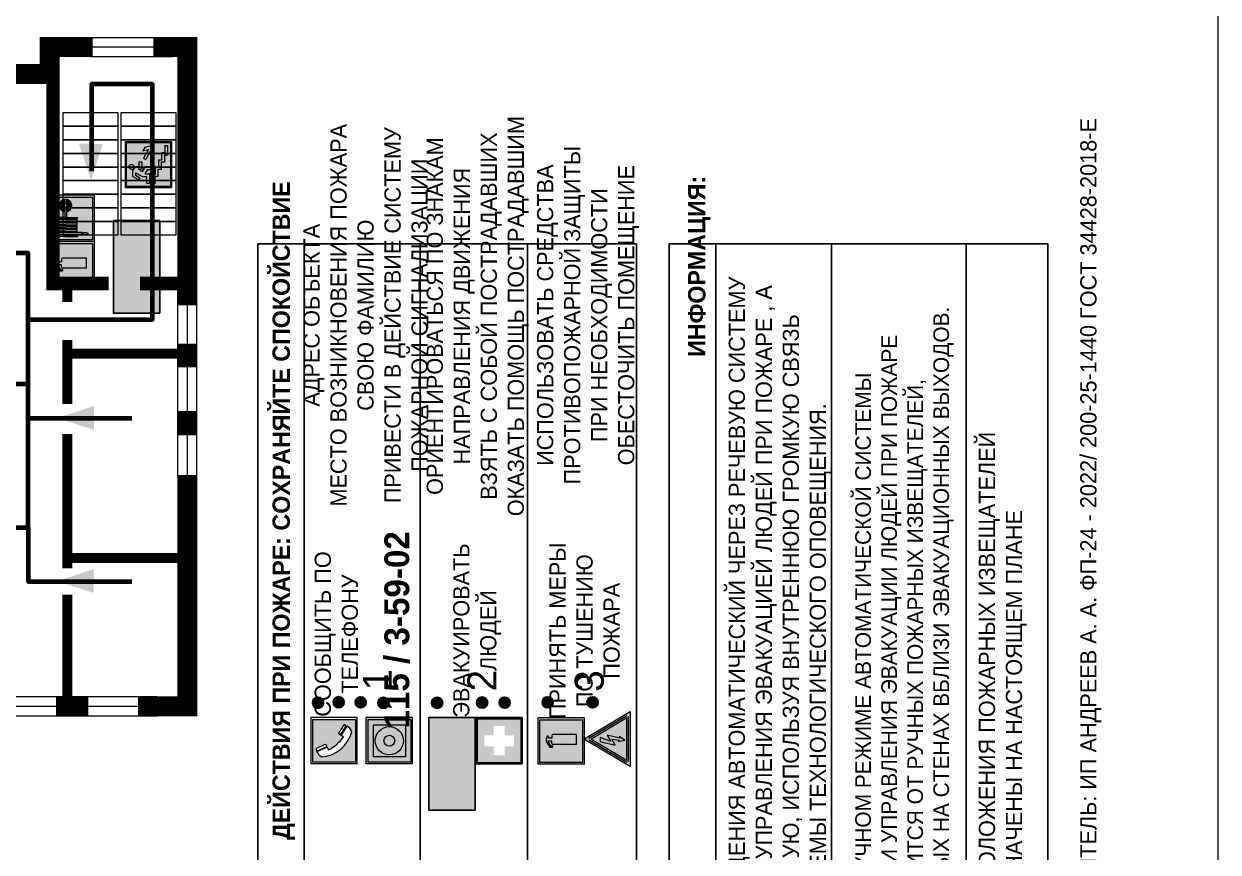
# Model space of a CAD drawing. Header units: millimetres. Extents: x 13114 to 67229, y 22859 to 38520.
# Drawn here: x 22357 to 22563.4, y 34839.4 to 34982.5 of the extents above; entities that cross this region are included whole.
import ezdxf

# ---------------------------------------------------------------- set-up
doc = ezdxf.new("R2010")
doc.units = ezdxf.units.MM
doc.layers.add('План_Штампы', color=7, linetype='Continuous')
doc.styles.add('обычный', font='arial.ttf')

# ---------------------------------------------------------------- blocks, each defined once
blk = doc.blocks.new('A$C3E6D3DDE')
at = {"lineweight": 5}
h = blk.add_hatch(color=40, dxfattribs=at)
h.paths.add_polyline_path([(24.1, 1.45), (16.46, -11.35), (31.74, -11.35)])
h.paths.add_polyline_path([(24.09, -0.46), (30.03, -10.41), (18.14, -10.41)], flags=16)
h.paths.add_polyline_path([(24.54, -3.08), (23.41, -6.02), (25.13, -5.01), (24.33, -8.5), (24.82, -8.27), (23.79, -9.86), (23.4, -8.04), (23.8, -8.43), (24.04, -6.29), (22.39, -7.25), (23.44, -3.08)], flags=0)
h = blk.add_hatch(color=256, dxfattribs=at)
h.paths.add_polyline_path([(24.37, 0.03, 0.567511), (23.82, 0.03), (17.59, -10.4, 0.582454), (17.86, -10.88), (30.32, -10.88, 0.582149), (30.6, -10.4)])
h.paths.add_polyline_path([(24.09, -0.46), (18.14, -10.41), (30.03, -10.41)], flags=16)
h.paths.add_polyline_path([(24.54, -3.08), (23.41, -6.02), (25.13, -5.01), (24.33, -8.5), (24.82, -8.27), (23.79, -9.86), (23.4, -8.04), (23.8, -8.43), (24.04, -6.29), (22.39, -7.25), (23.44, -3.08)], flags=0)
h = blk.add_hatch(color=40, dxfattribs=at)
h.paths.add_polyline_path([(24.09, -0.46), (18.14, -10.41), (30.03, -10.41)])
h.paths.add_polyline_path([(24.82, -8.27), (23.79, -9.86), (23.4, -8.04), (23.8, -8.43), (24.04, -6.29), (22.39, -7.25), (23.44, -3.08), (24.54, -3.08), (23.41, -6.02), (25.13, -5.01), (24.33, -8.5)], flags=16)
at = {"color": 40, "lineweight": 5}
for p, q in [((16.46, -11.35), (24.1, 1.45)), ((24.1, 1.45), (31.74, -11.35))]:
    blk.add_line(p, q, dxfattribs=at)
at = {"lineweight": 5}
for p, q in [((17.59, -10.4), (23.82, 0.03)), ((24.37, 0.03), (30.6, -10.4)), ((18.14, -10.41), (24.09, -0.46)), ((23.44, -3.08), (22.39, -7.25)), ((23.41, -6.02), (24.54, -3.08)), ((24.54, -3.08), (23.44, -3.08)), ((24.09, -0.46), (30.03, -10.41)), ((22.39, -7.25), (24.04, -6.29)), ((25.13, -5.01), (23.41, -6.02)), ((24.04, -6.29), (23.8, -8.43)), ((24.33, -8.5), (25.13, -5.01)), ((23.8, -8.43), (23.4, -8.04)), ((23.4, -8.04), (23.79, -9.86)), ((23.79, -9.86), (24.82, -8.27)), ((24.82, -8.27), (24.33, -8.5)), ((17.86, -10.88), (30.32, -10.88)), ((18.14, -10.41), (30.03, -10.41))]:
    blk.add_line(p, q, dxfattribs=at)
at = {"color": 50, "lineweight": 5}
blk.add_line((31.74, -11.35), (16.46, -11.35), dxfattribs=at)
blk = doc.blocks.new('A$C456E1F9C')
at = {"lineweight": 5}
h = blk.add_hatch(color=242, dxfattribs=at)
h.paths.add_polyline_path([(0.51, -1.47), (0.51, -13.26), (12.29, -13.26), (12.29, -1.47)])
h.paths.add_polyline_path([(5.42, -4.95, -0.254479), (4.78, -5.4), (3.52, -2.53, -0.209735), (4.23, -2.4)], flags=16)
h.paths.add_polyline_path([(8.53, -8.6), (10.87, -10.17), (10.54, -10.76), (8.03, -9.13, -0.192251)], flags=16)
h.paths.add_polyline_path([(4.61, -5.49, 0.005518), (3.87, -5.72, 0.128647), (7.49, -10.01, 0.00809), (7.83, -9.33), (10.47, -10.97, -0.16736), (8.99, -12.25, -0.327862), (1.95, -3.95, -0.166952), (3.36, -2.62)], flags=16)
at = {"color": 242, "lineweight": 5}
for p, q in [((0, -13.77), (0, -0.97)), ((12.8, -0.97), (0, -0.97)), ((4.61, -5.49), (3.36, -2.62)), ((3.52, -2.53), (4.78, -5.4)), ((4.23, -2.4), (5.42, -4.95)), ((12.8, -13.77), (12.8, -0.97)), ((7.83, -9.33), (10.47, -10.97)), ((8.03, -9.13), (10.54, -10.76)), ((10.81, -10.12), (8.53, -8.6)), ((10.54, -10.76), (10.8, -10.3)), ((10.8, -10.3), (10.81, -10.12)), ((0, -13.77), (12.8, -13.77))]:
    blk.add_line(p, q, dxfattribs=at)
blk.add_lwpolyline([(0.51, -1.47), (12.29, -1.47), (12.29, -13.26), (0.51, -13.26)], close=True, dxfattribs=at)
for centre, radius, start, end in [((4.59, -5.34), 2.99, 114.2845, 152.1974), ((4.02, -3.27), 0.891, 76.3284, 123.7092), ((11.12, -3.31), 9.19, 183.9915, 256.6009), ((14.98, -39.1), 35.17, 107.1487, 108.4135), ((13.86, -0.94), 11.08, 205.5536, 234.8762), ((4.68, -4.59), 0.824, 276.9621, 334.0723), ((-13.31, 0.8), 23.44, 332.5487, 334.4027), ((8.94, -9.5), 0.989, 114.4092, 157.9388), ((7.87, -9.46), 3, 291.9291, 329.9329)]:
    blk.add_arc(centre, radius, start, end, dxfattribs=at)
blk = doc.blocks.new('A$C54414219')
at = {"true_color": 0xffffff}
h = blk.add_hatch(color=7, dxfattribs=at)
h.paths.add_polyline_path([(2.39, -9.45), (2.39, -18.3), (11.23, -18.3), (11.23, -9.45)], flags=0)
h.paths.add_polyline_path([(10.71, -13.87, -1), (2.92, -13.87, -1)], flags=0)
h.paths.add_polyline_path([(8.3, -13.87, -1), (5.33, -13.87, -1)], flags=0)
h.paths.add_polyline_path([(0.41, -7.47), (0.41, -20.27), (13.21, -20.27), (13.21, -7.47)])
h.paths.add_polyline_path([(0.92, -19.77), (12.71, -19.77), (12.71, -7.98), (0.92, -7.98)], flags=16)
h.paths.add_polyline_path([(11.23, -9.45), (11.23, -18.3), (2.39, -18.3), (2.39, -9.45)], flags=0)
at = {"lineweight": 5}
h = blk.add_hatch(color=242, dxfattribs=at)
h.paths.add_polyline_path([(12.71, -7.98), (0.92, -7.98), (0.92, -19.77), (12.71, -19.77)])
h.paths.add_polyline_path([(11.23, -18.3), (2.39, -18.3), (2.39, -9.45), (11.23, -9.45)], flags=16)
h.paths.add_polyline_path([(10.71, -13.87, -1), (2.92, -13.87, -1)], flags=0)
h.paths.add_polyline_path([(8.3, -13.87, -1), (5.33, -13.87, -1)], flags=0)
at = {"true_color": 0xffffff}
h = blk.add_hatch(color=7, dxfattribs=at)
h.paths.add_polyline_path([(2.39, -9.45), (2.39, -18.3), (11.23, -18.3), (11.23, -9.45)])
h.paths.add_polyline_path([(10.71, -13.87, -1), (2.92, -13.87, -1)], flags=16)
h.paths.add_polyline_path([(8.3, -13.87, -1), (5.33, -13.87, -1)], flags=0)
at = {"lineweight": 5}
h = blk.add_hatch(color=242, dxfattribs=at)
h.paths.add_polyline_path([(2.92, -13.87, 1), (10.71, -13.87, 1)])
h.paths.add_polyline_path([(8.3, -13.87, -1), (5.33, -13.87, -1)], flags=16)
at = {"color": 242, "lineweight": 5}
for p, q in [((0.41, -20.27), (0.41, -7.47)), ((0.41, -7.47), (13.21, -7.47)), ((0.41, -7.47), (13.21, -7.47)), ((13.21, -20.27), (13.21, -7.47)), ((0.41, -20.27), (13.21, -20.27))]:
    blk.add_line(p, q, dxfattribs=at)
for points in [[(0.92, -7.98), (12.71, -7.98), (12.71, -19.77), (0.92, -19.77)], [(2.39, -9.45), (11.23, -9.45), (11.23, -18.3), (2.39, -18.3)]]:
    blk.add_lwpolyline(points, close=True, dxfattribs=at)
for radius in [3.89, 1.49]:
    blk.add_circle((6.81, -13.87), radius, dxfattribs=at)
blk = doc.blocks.new('A$C32E8229D')
at = {"true_color": 0xffffff}
blk.add_hatch(color=7, dxfattribs=at).paths.add_polyline_path([(0, 0), (0, -8), (16, -8), (16, 0)])
h = blk.add_hatch(color=126)
h.paths.add_polyline_path([(0.2, -0.2), (15.8, -0.2), (15.8, -7.8), (0.2, -7.8)])
h.paths.add_polyline_path([(13.49, -2.05), (12.08, -2.05), (11.37, -2.63, 0.162397), (11.29, -2.84), (11.29, -3.63), (10.35, -3.63), (10.35, -4.05), (11.68, -4.05), (11.68, -3.48), (12.26, -4.28), (11.29, -5.1), (11.29, -6.78), (11.85, -6.78), (11.85, -5.44), (12.8, -4.64), (12.8, -5.94), (14.46, -5.94), (14.46, -5.39), (13.45, -5.39), (13.45, -3.97), (12.46, -2.59), (13.15, -2.59), (13.69, -3.34), (14.18, -3)], flags=16)
h.paths.add_polyline_path([(10.74, -1.82, 1), (11.8, -1.82, 1)], flags=16)
h.paths.add_polyline_path([(9.39, -3.59), (5.99, -3.59), (6.56, -3.03), (5.91, -3.03), (5.1, -3.83), (5.91, -4.64), (6.56, -4.64), (5.99, -4.09), (9.39, -4.09)], flags=16)
h.paths.add_polyline_path([(4.29, -1.08), (1.72, -1.08), (1.72, -6.6), (4.29, -6.6)], flags=16)
at = {"color": 126}
blk.add_lwpolyline([(16, -8), (0, -8), (0, 0), (16, 0)], close=True, dxfattribs=at)
blk = doc.blocks.new('A$C18900ED3')
h = blk.add_hatch(color=126)
h.paths.add_polyline_path([(-0.18, -0.18), (-7.02, -0.18), (-7.02, -7.02), (-0.18, -7.02)])
h.paths.add_polyline_path([(-5.89, -4.46), (-5.89, -2.77), (-4.46, -2.77), (-4.46, -1.31), (-2.77, -1.31), (-2.77, -2.77), (-1.33, -2.77), (-1.33, -4.46), (-2.77, -4.46), (-2.77, -5.89), (-4.46, -5.89), (-4.46, -4.46)], flags=16)
at = {"color": 126}
for p, q in [((-7.2, 0), (-7.2, -7.2)), ((0, 0), (-7.2, 0)), ((0, -7.2), (0, 0)), ((-7.02, -7.02), (-7.02, -0.18)), ((-7.02, -0.18), (-0.18, -0.18)), ((-0.18, -0.18), (-0.18, -7.02)), ((-7.2, -7.2), (0, -7.2)), ((-0.18, -7.02), (-7.02, -7.02))]:
    blk.add_line(p, q, dxfattribs=at)
blk = doc.blocks.new('A$C3AD82952')
at = {"true_color": 0xf5f5ff}
h = blk.add_hatch(color=7, dxfattribs=at)
h.dxf.hatch_style = 1
h.paths.add_polyline_path([(8.21, 8.73, 0.414214), (7.89, 9.05), (7.22, 9.05), (7.22, 9.92), (7.59, 9.92, 1), (7.57, 10.36), (7.22, 10.36), (7.22, 10.6), (6.43, 10.6), (6.43, 10.36), (6.01, 10.36), (4.74, 9.59), (4.74, 8.69), (4.98, 8.73), (4.98, 9.26), (6.12, 9.91), (6.43, 9.91), (6.43, 9.05), (5.76, 9.05, 0.414214), (5.44, 8.73), (5.44, 2.2), (8.21, 2.2)], flags=0)
h.paths.add_polyline_path([(12.8, 12.8), (0, 12.8), (0, 0), (12.8, 0)])
h.paths.add_polyline_path([(0.51, 12.29), (12.29, 12.29), (12.29, 0.51), (0.51, 0.51)], flags=16)
h.paths.add_polyline_path([(4.74, 9.59), (6.01, 10.36), (6.43, 10.36), (6.43, 10.6), (7.22, 10.6), (7.22, 10.36), (7.59, 10.36, -0.94586), (7.59, 9.92), (7.22, 9.92), (7.22, 9.05), (7.89, 9.05, -0.414214), (8.21, 8.73), (8.21, 2.2), (5.44, 2.2), (5.44, 8.73, -0.414214), (5.76, 9.05), (6.43, 9.05), (6.43, 9.91), (6.12, 9.91), (4.98, 9.26), (4.98, 8.73), (4.74, 8.69)], flags=0)
h = blk.add_hatch(color=242)
h.dxf.hatch_style = 1
h.paths.add_polyline_path([(12.29, 12.29), (0.51, 12.29), (0.51, 0.51), (12.29, 0.51)])
h.paths.add_polyline_path([(4.74, 8.69), (4.74, 9.59), (6.01, 10.36), (6.43, 10.36), (6.43, 10.6), (7.22, 10.6), (7.22, 10.36), (7.59, 10.36, -0.94586), (7.59, 9.92), (7.22, 9.92), (7.22, 9.05), (7.89, 9.05, -0.414214), (8.21, 8.73), (8.21, 2.2), (5.44, 2.2), (5.44, 8.73, -0.414214), (5.76, 9.05), (6.43, 9.05), (6.43, 9.91), (6.12, 9.91), (4.98, 9.26), (4.98, 8.73)], flags=16)
h = blk.add_hatch(color=7, dxfattribs=at)
h.dxf.hatch_style = 1
h.paths.add_polyline_path([(8.21, 8.73, 0.414214), (7.89, 9.05), (7.22, 9.05), (7.22, 9.92), (7.59, 9.92, 1), (7.57, 10.36), (7.22, 10.36), (7.22, 10.6), (6.43, 10.6), (6.43, 10.36), (6.01, 10.36), (4.74, 9.59), (4.74, 8.69), (4.98, 8.73), (4.98, 9.26), (6.12, 9.91), (6.43, 9.91), (6.43, 9.05), (5.76, 9.05, 0.414214), (5.44, 8.73), (5.44, 2.2), (8.21, 2.2)])
at = {"color": 242, "lineweight": 5}
for p, q in [((0, 0), (0, 12.8)), ((0, 12.8), (12.8, 12.8)), ((6.01, 10.36), (4.74, 9.59)), ((4.98, 9.26), (6.12, 9.91)), ((6.01, 10.36), (6.43, 10.36)), ((6.12, 9.91), (6.43, 9.91)), ((7.22, 10.6), (6.43, 10.6)), ((6.43, 10.6), (6.43, 10.36)), ((6.43, 9.91), (6.43, 9.05)), ((7.22, 10.36), (7.22, 10.6)), ((7.59, 10.36), (7.22, 10.36)), ((7.22, 9.05), (7.22, 9.92)), ((7.59, 9.92), (7.22, 9.92)), ((12.8, 0), (12.8, 12.8)), ((4.74, 9.59), (4.74, 8.69)), ((4.74, 8.69), (4.98, 8.73)), ((4.98, 8.73), (4.98, 9.26)), ((5.44, 2.2), (5.44, 8.73)), ((5.76, 9.05), (6.43, 9.05)), ((7.89, 9.05), (7.22, 9.05)), ((8.21, 2.2), (8.21, 8.73)), ((0, 0), (12.8, 0)), ((5.44, 2.2), (8.21, 2.2))]:
    blk.add_line(p, q, dxfattribs=at)
blk.add_lwpolyline([(0.51, 12.29), (12.29, 12.29), (12.29, 0.51), (0.51, 0.51)], close=True, dxfattribs=at)
for centre, radius, start, end in [((7.58, 10.14), 0.223, 273.1875, 86.8125), ((5.76, 8.73), 0.32, 90, 180), ((7.89, 8.73), 0.32, 0, 90)]:
    blk.add_arc(centre, radius, start, end, dxfattribs=at)
blk = doc.blocks.new('A$C7B4425F7')
at = {"true_color": 0xffffff}
blk.add_hatch(color=7, dxfattribs=at).paths.add_polyline_path([(0, 0), (-16, 0), (-16, -8), (0, -8)])
h = blk.add_hatch(color=126)
h.paths.add_polyline_path([(-0.2, -0.2), (-15.8, -0.2), (-15.8, -7.8), (-0.2, -7.8)])
h.paths.add_polyline_path([(-11.76, -2.03), (-11.76, -3.66), (-11.17, -3.66, -0.568275), (-11.17, -6.18), (-12.58, -6.18), (-12.58, -2.03)], flags=16)
h.paths.add_polyline_path([(-13.33, -4.12, -0.495768), (-13.59, -6.18), (-15.03, -6.18), (-15.03, -2.03), (-13.59, -2.03, -0.487973)], flags=16)
h.paths.add_polyline_path([(-10.25, -2.03), (-9.48, -2.03), (-9.48, -6.18), (-10.25, -6.18)], flags=16)
h.paths.add_polyline_path([(-13.84, -3.69), (-14.24, -3.69), (-14.24, -3.03), (-13.9, -3.03, -0.692621)], flags=0)
h.paths.add_polyline_path([(-9.15, -2.03), (-8.4, -2.03), (-8.04, -3.07), (-7.68, -2.03), (-6.93, -2.03), (-7.64, -4.1), (-6.93, -6.18), (-7.68, -6.18), (-8.04, -5.14), (-8.4, -6.18), (-9.15, -6.18), (-8.44, -4.1)], flags=16)
h.paths.add_polyline_path([(-11.76, -4.46), (-11.42, -4.46, -0.692621), (-11.36, -5.12), (-11.76, -5.12)], flags=0)
h.paths.add_polyline_path([(-13.9, -5.2), (-14.24, -5.2), (-14.24, -4.55), (-13.84, -4.55, -0.708038)], flags=0)
edge = h.paths.add_edge_path(flags=16)
edge.add_ellipse((-5.51, -4.08), major_axis=(0, 2.05), ratio=0.586184, start_angle=0, end_angle=360)
edge = h.paths.add_edge_path(flags=0)
edge.add_ellipse((-5.51, -4.08), major_axis=(0, 1.14), ratio=0.454828, start_angle=0, end_angle=360)
h.paths.add_polyline_path([(-4.13, -4.96, 0.377264), (-3.48, -4.52, 0.0555), (-3.16, -2.03), (-1.66, -2.03), (-1.66, -4.96), (-0.96, -4.96), (-0.96, -7.01), (-1.75, -7.01), (-1.75, -6.18), (-3.3, -6.18), (-3.3, -7.02), (-4.13, -7.02)], flags=16)
h.paths.add_polyline_path([(-2.73, -2.91), (-2.28, -2.91), (-2.28, -4.96), (-3.05, -4.96, 0.079136)], flags=0)
at = {"color": 126}
blk.add_lwpolyline([(-16, -8), (0, -8), (0, 0), (-16, 0)], close=True, dxfattribs=at)
blk = doc.blocks.new('вниз')
at = {"lineweight": 0, "true_color": 0xffffff}
h = blk.add_hatch(color=7, dxfattribs=at)
h.dxf.hatch_style = 1
h.paths.add_polyline_path([(40994.51, -4472.22), (40986.51, -4472.22), (40986.51, -4480.22), (40994.51, -4480.22)])
h.paths.add_polyline_path([(40994.31, -4472.42), (40994.31, -4480.01), (40986.71, -4480.01), (40986.71, -4472.42)], flags=16)
h.paths.add_polyline_path([(40988.43, -4473.53), (40989.43, -4473.53), (40990.19, -4473.96), (40990.19, -4474.6), (40991, -4474.6), (40991, -4475.06), (40989.73, -4475.06), (40989.73, -4474.46), (40989.3, -4475.18), (40990.17, -4475.7), (40990.17, -4477.11), (40989.63, -4477.11), (40989.63, -4476.01), (40988.94, -4475.59), (40988.94, -4476.46), (40988.94, -4476.46), (40987.47, -4476.46), (40987.26, -4476.46), (40987.26, -4475.92), (40988.4, -4475.92), (40988.4, -4475.2), (40989.1, -4473.99), (40988.66, -4473.99), (40988.24, -4474.7), (40987.86, -4474.47), (40988.41, -4473.56)], flags=0)
h.paths.add_polyline_path([(40990.55, -4473.29, -1), (40989.69, -4473.29, -1)], flags=0)
h.paths.add_polyline_path([(40988.85, -4476.89), (40988.85, -4477.43), (40990.1, -4477.43), (40990.1, -4477.99), (40991.34, -4477.99), (40991.34, -4478.54), (40992.59, -4478.54), (40992.59, -4479.09), (40993.83, -4479.09), (40993.83, -4479.52), (40992.17, -4479.52), (40992.17, -4478.97), (40990.91, -4478.97), (40990.91, -4478.41), (40989.68, -4478.41), (40989.68, -4477.86), (40988.43, -4477.86), (40988.43, -4477.31), (40987.6, -4477.31), (40987.18, -4477.31), (40987.18, -4476.89)], flags=0)
h.paths.add_polyline_path([(40991.61, -4475.33), (40993.12, -4476.2), (40992.9, -4475.27), (40993.48, -4475.6), (40993.83, -4476.88), (40992.56, -4477.22), (40991.97, -4476.88), (40992.9, -4476.61), (40991.38, -4475.74), (40991.58, -4475.39)], flags=0)
h.paths.add_polyline_path([(40990.19, -4473.96), (40989.43, -4473.53), (40988.43, -4473.53), (40988.41, -4473.56), (40987.86, -4474.47), (40988.24, -4474.7), (40988.66, -4473.99), (40989.1, -4473.99), (40988.4, -4475.2), (40988.4, -4475.92), (40987.26, -4475.92), (40987.26, -4476.46), (40987.47, -4476.46), (40988.94, -4476.46), (40988.94, -4476.27), (40988.94, -4475.59), (40989.63, -4476.01), (40989.63, -4477.11), (40990.17, -4477.11), (40990.17, -4475.7), (40989.3, -4475.18), (40989.73, -4474.46), (40989.73, -4475.06), (40991, -4475.06), (40991, -4474.6), (40990.19, -4474.6)], flags=0)
h.paths.add_polyline_path([(40990.55, -4473.29, 1), (40989.69, -4473.29, 1)], flags=0)
h.paths.add_polyline_path([(40991.61, -4475.33), (40991.58, -4475.39), (40991.38, -4475.74), (40992.9, -4476.61), (40991.97, -4476.88), (40992.56, -4477.22), (40993.83, -4476.88), (40993.48, -4475.6), (40992.9, -4475.27), (40993.12, -4476.2)], flags=0)
h.paths.add_polyline_path([(40990.1, -4477.43), (40988.85, -4477.43), (40988.85, -4476.89), (40987.18, -4476.89), (40987.18, -4477.31), (40987.6, -4477.31), (40988.43, -4477.31), (40988.43, -4477.86), (40989.68, -4477.86), (40989.68, -4478.41), (40990.91, -4478.41), (40990.91, -4478.97), (40992.17, -4478.97), (40992.17, -4479.52), (40993.83, -4479.52), (40993.83, -4479.09), (40992.59, -4479.09), (40992.59, -4478.54), (40991.34, -4478.54), (40991.34, -4477.99), (40990.1, -4477.99)], flags=0)
at = {"lineweight": 0}
h = blk.add_hatch(color=126, dxfattribs=at)
h.dxf.hatch_style = 1
h.paths.add_polyline_path([(40994.31, -4472.42), (40986.71, -4472.42), (40986.71, -4480.01), (40994.31, -4480.01)])
h.paths.add_polyline_path([(40988.43, -4473.53), (40989.43, -4473.53), (40990.19, -4473.96), (40990.19, -4474.6), (40991, -4474.6), (40991, -4475.06), (40989.73, -4475.06), (40989.73, -4474.46), (40989.3, -4475.18), (40990.17, -4475.7), (40990.17, -4477.11), (40989.63, -4477.11), (40989.63, -4476.01), (40988.94, -4475.59), (40988.94, -4476.46), (40988.94, -4476.46), (40987.47, -4476.46), (40987.26, -4476.46), (40987.26, -4475.92), (40988.4, -4475.92), (40988.4, -4475.2), (40989.1, -4473.99), (40988.66, -4473.99), (40988.24, -4474.7), (40987.86, -4474.47), (40988.41, -4473.56)], flags=16)
h.paths.add_polyline_path([(40990.55, -4473.29, -1), (40989.69, -4473.29, -1)], flags=16)
h.paths.add_polyline_path([(40988.85, -4476.89), (40988.85, -4477.43), (40990.1, -4477.43), (40990.1, -4477.99), (40991.34, -4477.99), (40991.34, -4478.54), (40992.59, -4478.54), (40992.59, -4479.09), (40993.83, -4479.09), (40993.83, -4479.52), (40992.17, -4479.52), (40992.17, -4478.97), (40990.91, -4478.97), (40990.91, -4478.41), (40989.68, -4478.41), (40989.68, -4477.86), (40988.43, -4477.86), (40988.43, -4477.31), (40987.6, -4477.31), (40987.18, -4477.31), (40987.18, -4476.89)], flags=16)
h.paths.add_polyline_path([(40991.61, -4475.33), (40993.12, -4476.2), (40992.9, -4475.27), (40993.48, -4475.6), (40993.83, -4476.88), (40992.56, -4477.22), (40991.97, -4476.88), (40992.9, -4476.61), (40991.38, -4475.74), (40991.58, -4475.39)], flags=16)
at = {"lineweight": 0, "true_color": 0xffffff}
h = blk.add_hatch(color=7, dxfattribs=at)
h.dxf.hatch_style = 1
h.paths.add_polyline_path([(40989.73, -4474.46), (40989.73, -4475.06), (40991, -4475.06), (40991, -4474.6), (40990.19, -4474.6), (40990.19, -4473.96), (40989.43, -4473.53), (40988.43, -4473.53), (40988.41, -4473.56), (40987.86, -4474.47), (40988.24, -4474.7), (40988.66, -4473.99), (40989.1, -4473.99), (40988.4, -4475.2), (40988.4, -4475.92), (40987.26, -4475.92), (40987.26, -4476.46), (40987.47, -4476.46), (40988.94, -4476.46), (40988.94, -4475.59), (40989.63, -4476.01), (40989.63, -4477.11), (40990.17, -4477.11), (40990.17, -4475.7), (40989.3, -4475.18)])
h.paths.add_polyline_path([(40989.69, -4473.29, 1), (40990.55, -4473.29, 1)])
h.paths.add_polyline_path([(40991.61, -4475.33), (40991.58, -4475.39), (40991.38, -4475.74), (40992.9, -4476.61), (40991.97, -4476.88), (40992.56, -4477.22), (40993.83, -4476.88), (40993.48, -4475.6), (40992.9, -4475.27), (40993.12, -4476.2)])
h.paths.add_polyline_path([(40990.1, -4477.43), (40988.85, -4477.43), (40988.85, -4476.89), (40987.18, -4476.89), (40987.18, -4477.31), (40987.6, -4477.31), (40988.43, -4477.31), (40988.43, -4477.86), (40989.68, -4477.86), (40989.68, -4478.41), (40990.91, -4478.41), (40990.91, -4478.97), (40992.17, -4478.97), (40992.17, -4479.52), (40993.83, -4479.52), (40993.83, -4479.09), (40992.59, -4479.09), (40992.59, -4478.54), (40991.34, -4478.54), (40991.34, -4477.99), (40990.1, -4477.99)])
at = {"color": 126, "lineweight": 0}
for points in [[(40986.51, -4472.22), (40994.51, -4472.22), (40994.51, -4480.22), (40986.51, -4480.22)], [(40986.71, -4472.42), (40994.31, -4472.42), (40994.31, -4480.01), (40986.71, -4480.01)]]:
    blk.add_lwpolyline(points, close=True, dxfattribs=at)
for points in [[(40987.47, -4476.46), (40987.26, -4476.46), (40987.26, -4475.92), (40988.4, -4475.92), (40988.4, -4475.2), (40989.1, -4473.99), (40988.66, -4473.99), (40988.24, -4474.7), (40987.86, -4474.47), (40988.41, -4473.56), (40988.43, -4473.53), (40989.43, -4473.53), (40990.19, -4473.96), (40990.19, -4474.6), (40991, -4474.6), (40991, -4475.06), (40989.73, -4475.06), (40989.73, -4474.46), (40989.3, -4475.18), (40990.17, -4475.7), (40990.17, -4477.11), (40989.63, -4477.11), (40989.63, -4476.01), (40988.94, -4475.59), (40988.94, -4476.46)], [(40991.58, -4475.39), (40991.38, -4475.74), (40992.9, -4476.61), (40991.97, -4476.88), (40992.56, -4477.22), (40993.83, -4476.88), (40993.48, -4475.6), (40992.9, -4475.27), (40993.12, -4476.2), (40991.61, -4475.33), (40991.58, -4475.39)], [(40987.6, -4477.31), (40987.18, -4477.31), (40987.18, -4476.89), (40988.85, -4476.89), (40988.85, -4477.43), (40990.1, -4477.43), (40990.1, -4477.99), (40991.34, -4477.99), (40991.34, -4478.54), (40992.59, -4478.54), (40992.59, -4479.09), (40993.83, -4479.09), (40993.83, -4479.52), (40992.17, -4479.52), (40992.17, -4478.97), (40990.91, -4478.97), (40990.91, -4478.41), (40989.68, -4478.41), (40989.68, -4477.86), (40988.43, -4477.86), (40988.43, -4477.31), (40987.6, -4477.31)], [(40987.47, -4476.46), (40988.94, -4476.46), (40988.94, -4476.27)]]:
    blk.add_lwpolyline(points, dxfattribs=at)
blk.add_circle((40990.12, -4473.29), 0.432, dxfattribs=at)
blk = doc.blocks.new('A$C37112FD5')
at = {"true_color": 0xf5f5ff}
h = blk.add_hatch(color=7, dxfattribs=at)
h.dxf.hatch_style = 1
h.paths.add_polyline_path([(12.8, -7.4), (0, -7.4), (0, -20.2), (12.8, -20.2)])
h.paths.add_polyline_path([(12.29, -7.91), (12.29, -19.69), (0.51, -19.69), (0.51, -7.91)], flags=16)
h.paths.add_polyline_path([(4.98, -9.04, -0.42597), (5.17, -9.22), (5.17, -12.25), (5.17, -15.29, -0.432244), (4.98, -15.47), (4.83, -15.47, -0.42597), (4.64, -15.29), (4.64, -12.25), (4.64, -9.22, -0.432244), (4.83, -9.04)], flags=0)
h.paths.add_polyline_path([(4.28, -9.22), (4.28, -12.25), (4.28, -15.29, -0.432244), (4.09, -15.47), (3.94, -15.47, -0.42597), (3.75, -15.29), (3.75, -12.25), (3.75, -9.22, -0.432244), (3.94, -9.04), (4.09, -9.04, -0.42597)], flags=0)
h.paths.add_polyline_path([(5.72, -9.04), (5.87, -9.04, -0.42597), (6.06, -9.22), (6.06, -12.25), (6.06, -15.29, -0.432244), (5.87, -15.47), (5.72, -15.47, -0.42597), (5.53, -15.29), (5.53, -12.25), (5.53, -9.22, -0.432244)], flags=0)
h.paths.add_polyline_path([(6.42, -8.9), (6.5, -8.9, -0.42597), (6.69, -9.08), (6.69, -12.03), (8.21, -12.03, -15.824349), (8.21, -12.47), (6.69, -12.47), (6.69, -15.42, -0.432244), (6.5, -15.6), (6.42, -15.6)], flags=0)
h.paths.add_polyline_path([(3.39, -9.22), (3.39, -12.25), (3.39, -15.29, -0.432244), (3.2, -15.47), (3.05, -15.47, -0.42597), (2.85, -15.29), (2.85, -12.25), (2.85, -9.22, -0.432244), (3.05, -9.04), (3.2, -9.04, -0.42597)], flags=0)
h.paths.add_polyline_path([(2.5, -9.22), (2.5, -16.71), (1.96, -16.71), (1.96, -9.22, -0.432244), (2.15, -9.04), (2.31, -9.04, -0.42597)], flags=0)
h.paths.add_polyline_path([(1.61, -8.9), (1.61, -15.6), (1.57, -15.6, -0.42597), (1.37, -15.42), (1.37, -12.03), (1.37, -9.09, -0.432244), (1.57, -8.9)], flags=0)
h.paths.add_polyline_path([(9.76, -10.81), (9.76, -12.03), (8.49, -12.03, -0.336371)], flags=0)
h.paths.add_polyline_path([(8.49, -12.47), (9.76, -12.47), (9.76, -13.7, -0.336371)], flags=0)
h.paths.add_polyline_path([(10.11, -10.81, -0.336371), (11.38, -12.03), (10.11, -12.03)], flags=0)
h.paths.add_polyline_path([(10.11, -12.47), (11.38, -12.47, -0.336371), (10.11, -13.7)], flags=0)
h.paths.add_polyline_path([(2.5, -16.84), (2.5, -17.05), (1.97, -17.05), (1.97, -16.84)], flags=0)
h.paths.add_polyline_path([(2.5, -17.24, -0.033778), (2.24, -18.6, -0.033778), (1.97, -17.24)], flags=0)
h = blk.add_hatch(color=242)
h.dxf.hatch_style = 1
h.paths.add_polyline_path([(12.29, -7.91), (0.51, -7.91), (0.51, -19.69), (12.29, -19.69)])
h.paths.add_polyline_path([(6.42, -15.6), (6.42, -8.9), (6.5, -8.9, -0.42597), (6.69, -9.08), (6.69, -12.03), (8.21, -12.03, -15.824349), (8.21, -12.47), (6.69, -12.47), (6.69, -15.42, -0.432244), (6.5, -15.6)], flags=16)
h.paths.add_polyline_path([(5.87, -15.47), (5.72, -15.47, -0.42597), (5.53, -15.29), (5.53, -12.25), (5.53, -9.22, -0.432244), (5.72, -9.04), (5.87, -9.04, -0.42597), (6.06, -9.22), (6.06, -12.25), (6.06, -15.29, -0.432244)], flags=16)
h.paths.add_polyline_path([(4.98, -15.47), (4.83, -15.47, -0.42597), (4.64, -15.29), (4.64, -12.25), (4.64, -9.22, -0.432244), (4.83, -9.04), (4.98, -9.04, -0.42597), (5.17, -9.22), (5.17, -12.25), (5.17, -15.29, -0.432244)], flags=16)
h.paths.add_polyline_path([(4.09, -15.47), (3.94, -15.47, -0.42597), (3.75, -15.29), (3.75, -12.25), (3.75, -9.22, -0.432244), (3.94, -9.04), (4.09, -9.04, -0.42597), (4.28, -9.22), (4.28, -12.25), (4.28, -15.29, -0.432244)], flags=16)
h.paths.add_polyline_path([(3.2, -15.47), (3.05, -15.47, -0.42597), (2.85, -15.29), (2.85, -12.25), (2.85, -9.22, -0.432244), (3.05, -9.04), (3.2, -9.04, -0.42597), (3.39, -9.22), (3.39, -12.25), (3.39, -15.29, -0.432244)], flags=16)
h.paths.add_polyline_path([(2.5, -17.05), (1.97, -17.05), (1.97, -16.84), (2.5, -16.84)], flags=16)
h.paths.add_polyline_path([(2.5, -17.24, -0.033778), (2.24, -18.6, -0.033778), (1.97, -17.24)], flags=16)
h.paths.add_polyline_path([(2.5, -16.71), (1.96, -16.71), (1.96, -9.22, -0.432244), (2.15, -9.04), (2.31, -9.04, -0.42597), (2.5, -9.22)], flags=16)
h.paths.add_polyline_path([(1.61, -15.6), (1.57, -15.6, -0.42597), (1.37, -15.42), (1.37, -12.03), (1.37, -9.09, -0.432244), (1.57, -8.9), (1.61, -8.9)], flags=16)
h.paths.add_polyline_path([(8.49, -12.47), (9.76, -12.47), (9.76, -13.7, -0.336371)], flags=0)
h.paths.add_polyline_path([(10.11, -13.7), (10.11, -12.47), (11.38, -12.47, -0.336371)], flags=0)
h.paths.add_polyline_path([(8.49, -12.03, -0.336371), (9.76, -10.81), (9.76, -12.03)], flags=0)
h.paths.add_polyline_path([(10.11, -12.03), (10.11, -10.81, -0.336371), (11.38, -12.03)], flags=0)
h = blk.add_hatch(color=7, dxfattribs=at)
h.dxf.hatch_style = 1
h.paths.add_polyline_path([(1.61, -8.9), (1.57, -8.9, 0.432244), (1.37, -9.09), (1.37, -12.03), (1.37, -15.42, 0.42597), (1.57, -15.6), (1.61, -15.6)])
h.paths.add_polyline_path([(2.5, -9.22, 0.42597), (2.31, -9.04), (2.15, -9.04, 0.432244), (1.96, -9.22), (1.96, -16.71), (2.5, -16.71)])
h.paths.add_polyline_path([(2.5, -16.84), (1.97, -16.84), (1.97, -17.05), (2.5, -17.05)])
h.paths.add_polyline_path([(2.5, -17.24), (1.97, -17.24, 0.033778), (2.24, -18.6, 0.033778)])
h.paths.add_polyline_path([(3.39, -12.25), (3.39, -9.22, 0.42597), (3.2, -9.04), (3.05, -9.04, 0.432244), (2.85, -9.22), (2.85, -12.25), (2.85, -15.29, 0.42597), (3.05, -15.47), (3.2, -15.47, 0.432244), (3.39, -15.29)])
h.paths.add_polyline_path([(4.28, -12.25), (4.28, -9.22, 0.42597), (4.09, -9.04), (3.94, -9.04, 0.432244), (3.75, -9.22), (3.75, -12.25), (3.75, -15.29, 0.42597), (3.94, -15.47), (4.09, -15.47, 0.432244), (4.28, -15.29)])
h.paths.add_polyline_path([(5.17, -12.25), (5.17, -9.22, 0.42597), (4.98, -9.04), (4.83, -9.04, 0.432244), (4.64, -9.22), (4.64, -12.25), (4.64, -15.29, 0.42597), (4.83, -15.47), (4.98, -15.47, 0.432244), (5.17, -15.29)])
h.paths.add_polyline_path([(6.06, -12.25), (6.06, -9.22, 0.42597), (5.87, -9.04), (5.72, -9.04, 0.432244), (5.53, -9.22), (5.53, -12.25), (5.53, -15.29, 0.42597), (5.72, -15.47), (5.87, -15.47, 0.432244), (6.06, -15.29)])
h.paths.add_polyline_path([(6.69, -12.47), (8.21, -12.47, 15.824349), (8.21, -12.03), (6.69, -12.03), (6.69, -9.08, 0.42597), (6.5, -8.9), (6.42, -8.9), (6.42, -15.6), (6.5, -15.6, 0.432244), (6.69, -15.42)])
h.paths.add_polyline_path([(8.49, -12.47), (9.76, -12.47), (9.76, -13.7, -0.336371)], flags=16)
h.paths.add_polyline_path([(8.49, -12.03, -0.336371), (9.76, -10.81), (9.76, -12.03)], flags=16)
h.paths.add_polyline_path([(10.11, -12.47), (11.38, -12.47, -0.336371), (10.11, -13.7)], flags=16)
h.paths.add_polyline_path([(10.11, -12.03), (10.11, -10.81, -0.336371), (11.38, -12.03)], flags=16)
h = blk.add_hatch(color=242)
h.dxf.hatch_style = 1
h.paths.add_polyline_path([(9.76, -10.81, 0.336371), (8.49, -12.03), (9.76, -12.03)])
h.paths.add_polyline_path([(10.11, -10.81), (10.11, -12.03), (11.38, -12.03, 0.336371)])
h.paths.add_polyline_path([(11.38, -12.47), (10.11, -12.47), (10.11, -13.7, 0.336371)])
h.paths.add_polyline_path([(9.76, -12.47), (8.49, -12.47, 0.336371), (9.76, -13.7)])
at = {"color": 242, "lineweight": 5}
for p, q in [((0, -20.2), (0, -7.4)), ((0, -7.4), (12.8, -7.4)), ((1.37, -12.03), (1.37, -9.08)), ((1.57, -8.9), (1.61, -8.9)), ((1.61, -8.9), (1.61, -15.6)), ((1.96, -16.71), (1.96, -9.22)), ((2.15, -9.04), (2.31, -9.04)), ((2.5, -16.71), (2.5, -9.22)), ((2.85, -12.25), (2.85, -9.22)), ((3.05, -9.04), (3.2, -9.04)), ((3.39, -12.25), (3.39, -9.22)), ((3.75, -12.25), (3.75, -9.22)), ((3.94, -9.04), (4.09, -9.04)), ((4.28, -12.25), (4.28, -9.22)), ((4.64, -12.25), (4.64, -9.22)), ((4.83, -9.04), (4.98, -9.04)), ((5.17, -12.25), (5.17, -9.22)), ((5.53, -12.25), (5.53, -9.22)), ((5.72, -9.04), (5.87, -9.04)), ((6.06, -12.25), (6.06, -9.22)), ((6.42, -8.9), (6.42, -15.6)), ((6.5, -8.9), (6.42, -8.9)), ((6.69, -12.03), (6.69, -9.08)), ((12.8, -20.2), (12.8, -7.4)), ((1.37, -12.03), (1.37, -15.42)), ((2.85, -12.25), (2.85, -15.29)), ((3.39, -12.25), (3.39, -15.29)), ((3.75, -12.25), (3.75, -15.29)), ((4.28, -12.25), (4.28, -15.29)), ((4.64, -12.25), (4.64, -15.29)), ((5.17, -12.25), (5.17, -15.29)), ((5.53, -12.25), (5.53, -15.29)), ((6.06, -12.25), (6.06, -15.29)), ((8.21, -12.03), (6.69, -12.03)), ((8.21, -12.47), (6.69, -12.47)), ((6.69, -12.47), (6.69, -15.42)), ((9.76, -12.03), (8.49, -12.03)), ((9.76, -12.47), (8.49, -12.47)), ((9.76, -10.81), (9.76, -12.03)), ((9.76, -12.47), (9.76, -13.7)), ((10.11, -10.81), (10.11, -12.03)), ((11.38, -12.03), (10.11, -12.03)), ((11.38, -12.47), (10.11, -12.47)), ((10.11, -12.47), (10.11, -13.7)), ((1.57, -15.6), (1.61, -15.6)), ((3.05, -15.47), (3.2, -15.47)), ((3.94, -15.47), (4.09, -15.47)), ((4.83, -15.47), (4.98, -15.47)), ((5.72, -15.47), (5.87, -15.47)), ((6.42, -15.6), (6.5, -15.6)), ((1.96, -16.71), (2.5, -16.71)), ((1.97, -16.84), (2.5, -16.84)), ((1.97, -17.05), (1.97, -16.84)), ((2.5, -17.05), (1.97, -17.05)), ((1.97, -17.24), (2.5, -17.24)), ((2.5, -16.84), (2.5, -17.05)), ((0, -20.2), (12.8, -20.2))]:
    blk.add_line(p, q, dxfattribs=at)
blk.add_lwpolyline([(0.51, -7.91), (12.29, -7.91), (12.29, -19.69), (0.51, -19.69)], close=True, dxfattribs=at)
for centre, radius, start, end in [((1.56, -9.09), 0.182, 87.1027, 180.6071), ((2.15, -9.22), 0.182, 87.1027, 180.6071), ((2.32, -9.22), 0.182, 359.3929, 92.8973), ((3.04, -9.22), 0.182, 87.1027, 180.6071), ((3.21, -9.22), 0.182, 359.3929, 92.8973), ((3.93, -9.22), 0.182, 87.1027, 180.6071), ((4.1, -9.22), 0.182, 359.3929, 92.8973), ((4.82, -9.22), 0.182, 87.1027, 180.6071), ((4.99, -9.22), 0.182, 359.3929, 92.8973), ((5.71, -9.22), 0.182, 87.1027, 180.6071), ((5.88, -9.22), 0.182, 359.3929, 92.8973), ((6.51, -9.09), 0.182, 359.3929, 92.8973), ((9.93, -12.25), 1.74, 187.2319, 172.7681), ((9.93, -12.25), 1.46, 96.9927, 171.3585), ((9.93, -12.25), 1.46, 188.6415, 263.0073), ((9.93, -12.25), 1.46, 8.6415, 83.0073), ((9.93, -12.25), 1.46, 276.9927, 351.3585), ((1.56, -15.42), 0.182, 179.3929, 272.8973), ((3.04, -15.29), 0.182, 179.3929, 272.8973), ((3.21, -15.29), 0.182, 267.1027, 0.6071), ((3.93, -15.29), 0.182, 179.3929, 272.8973), ((4.1, -15.29), 0.182, 267.1027, 0.6071), ((4.82, -15.29), 0.182, 179.3929, 272.8973), ((4.99, -15.29), 0.182, 267.1027, 0.6071), ((5.71, -15.29), 0.182, 179.3929, 272.8973), ((5.88, -15.29), 0.182, 267.1027, 0.6071), ((6.51, -15.42), 0.182, 267.1027, 0.6071), ((12.17, -15.98), 10.27, 187.041, 194.7793), ((-7.7, -15.98), 10.27, 345.2207, 352.959)]:
    blk.add_arc(centre, radius, start, end, dxfattribs=at)

msp = doc.modelspace()

# ---------------------------------------------------------------- hatches: boundary and pattern name
at = {"lineweight": 0}
h = msp.add_hatch(color=256, dxfattribs=at)
h.dxf.hatch_style = 1
h.paths.add_polyline_path([(22407.82, 34864.27, 1), (22407.82, 34866.21, 1)])
h = msp.add_hatch(color=256, dxfattribs=at)
h.dxf.hatch_style = 1
h.paths.add_polyline_path([(22411.4, 34864.38, 1), (22411.4, 34866.31, 1)])
h = msp.add_hatch(color=256, dxfattribs=at)
h.dxf.hatch_style = 1
h.paths.add_polyline_path([(22415.21, 34864.34, 1), (22415.21, 34866.27, 1)])
h = msp.add_hatch(color=256, dxfattribs=at)
h.dxf.hatch_style = 1
h.paths.add_polyline_path([(22419.14, 34864.26, 1), (22419.14, 34866.19, 1)])
h = msp.add_hatch(color=256, dxfattribs=at)
h.dxf.hatch_style = 1
h.paths.add_polyline_path([(22428.41, 34864.27, 1), (22428.41, 34866.2, 1)])
h = msp.add_hatch(color=256, dxfattribs=at)
h.dxf.hatch_style = 1
h.paths.add_polyline_path([(22436.19, 34864.31, 1), (22436.19, 34866.24, 1)])
h = msp.add_hatch(color=256, dxfattribs=at)
h.dxf.hatch_style = 1
h.paths.add_polyline_path([(22440.09, 34864.3, 1), (22440.09, 34866.23, 1)])
h = msp.add_hatch(color=256, dxfattribs=at)
h.dxf.hatch_style = 1
h.paths.add_polyline_path([(22447.51, 34864.36, 1), (22447.51, 34866.29, 1)])
h = msp.add_hatch(color=256, dxfattribs=at)
h.dxf.hatch_style = 1
h.paths.add_polyline_path([(22455.28, 34864.37, 1), (22455.28, 34866.3, 1)])

# ---------------------------------------------------------------- linework, layer by layer
at = {"color": 5, "lineweight": 0}
msp.add_lwpolyline([(21963.37, 34764.67), (22563.37, 34764.67), (22563.37, 35159.67), (21963.37, 35159.67)], close=True, dxfattribs=at)
at = {"lineweight": 0}
for points, const_width in [([(22368.9, 34978.53), (22361.44, 34978.53), (22361.44, 34973.86), (22349.73, 34973.86)], 3.46), ([(22362.04, 34977.79), (22362.04, 34937.67), (22371.67, 34937.67)], 2.31), ([(22385.27, 34933.91), (22385.27, 34978.53), (22379.37, 34978.53)], 3.46), ([(22364.52, 34937.66), (22364.52, 34934.46)], 1.73), ([(22385.27, 34937.67), (22377.1, 34937.67)], 2.31), ([(22364.52, 34927.89), (22364.52, 34916.85)], 1.73), ([(22385.27, 34923.21), (22385.27, 34927.26)], 3.46), ([(22364.52, 34925.54), (22384.55, 34925.54)], 1.73), ([(22385.27, 34911.46), (22385.27, 34915.62)], 3.46), ([(22364.52, 34911.68), (22364.52, 34888.45)], 1.73), ([(22376.72, 34864.63), (22385.27, 34864.63), (22385.27, 34904.6)], 3.46), ([(22364.52, 34890.24), (22384.29, 34890.24)], 1.73), ([(22364.52, 34883.94), (22364.52, 34865.07)], 1.73), ([(22362.55, 34864.63), (22368.16, 34864.63)], 3.46)]:
    msp.add_lwpolyline(points, dxfattribs=dict(at, const_width=const_width))
for points in [[(22368.88, 34980.16), (22383.19, 34980.16)], [(22368.48, 34976.89), (22382.79, 34976.89)], [(22368.9, 34978.53), (22383.22, 34978.53)], [(22383.61, 34904.43), (22383.61, 34938.48)], [(22385.27, 34904.6), (22385.27, 34938.65)], [(22386.92, 34904.52), (22386.92, 34938.57)], [(22044.51, 34866.33), (22379.97, 34866.33)], [(22044.51, 34864.63), (22380.17, 34864.63)], [(22044.51, 34862.99), (22380.1, 34862.99)]]:
    msp.add_lwpolyline(points, dxfattribs=at)
at = {"color": 126, "lineweight": 100, "true_color": 0x008754}
for points in [[(22357.74, 34931.44), (22379.23, 34931.44), (22379.23, 34972.11), (22368.72, 34972.11), (22368.72, 34957.06)], [(22155.48, 34916.44), (22155.48, 34916.44), (22155.48, 34869.62), (22211.87, 34869.62), (22211.87, 34895.54), (22357.74, 34895.54), (22357.74, 34942.91), (22211.87, 34942.91), (22211.87, 34895.54)], [(22357.74, 34920.31), (22337.7, 34920.31)], [(22357.74, 34914.38), (22375.64, 34914.38)], [(22357.74, 34895.54), (22357.74, 34886.21), (22375.64, 34886.21)]]:
    msp.add_lwpolyline(points, dxfattribs=at)
at = {"lineweight": 0}
for points in [[(22363.75, 34964.83), (22373.3, 34964.83), (22373.3, 34967.17), (22363.75, 34967.17)], [(22373.76, 34964.83), (22383.31, 34964.83), (22383.31, 34967.17), (22373.76, 34967.17)], [(22363.75, 34962.48), (22373.3, 34962.48), (22373.3, 34964.83), (22363.75, 34964.83)], [(22373.76, 34962.48), (22383.31, 34962.48), (22383.31, 34964.83), (22373.76, 34964.83)], [(22363.75, 34960.14), (22373.3, 34960.14), (22373.3, 34962.48), (22363.75, 34962.48)], [(22373.76, 34960.14), (22383.31, 34960.14), (22383.31, 34962.48), (22373.76, 34962.48)], [(22363.75, 34957.79), (22373.3, 34957.79), (22373.3, 34960.14), (22363.75, 34960.14)], [(22373.76, 34957.79), (22383.31, 34957.79), (22383.31, 34960.14), (22373.76, 34960.14)], [(22363.75, 34955.44), (22373.3, 34955.44), (22373.3, 34957.79), (22363.75, 34957.79)], [(22373.76, 34955.44), (22383.31, 34955.44), (22383.31, 34957.79), (22373.76, 34957.79)], [(22363.75, 34953.1), (22373.3, 34953.1), (22373.3, 34955.44), (22363.75, 34955.44)], [(22373.76, 34953.1), (22383.31, 34953.1), (22383.31, 34955.44), (22373.76, 34955.44)], [(22363.75, 34950.75), (22373.3, 34950.75), (22373.3, 34953.1), (22363.75, 34953.1)], [(22373.76, 34950.75), (22383.31, 34950.75), (22383.31, 34953.1), (22373.76, 34953.1)], [(22363.75, 34948.41), (22373.3, 34948.41), (22373.3, 34950.75), (22363.75, 34950.75)], [(22373.76, 34948.41), (22383.31, 34948.41), (22383.31, 34950.75), (22373.76, 34950.75)], [(22363.75, 34946.06), (22373.3, 34946.06), (22373.3, 34948.41), (22363.75, 34948.41)], [(22373.76, 34946.06), (22383.31, 34946.06), (22383.31, 34948.41), (22373.76, 34948.41)]]:
    msp.add_lwpolyline(points, close=True, dxfattribs=at)
for points in [[(22405.46, 34800.73), (22405.46, 34944.5), (22397.41, 34944.5), (22397.41, 34800.73)], [(22405.46, 34800.73), (22405.46, 34944.5), (22462.86, 34944.5), (22462.86, 34800.73)]]:
    msp.add_lwpolyline(points, close=True)
for points in [[(22425.46, 34859.15), (22425.46, 34800.73), (22425.46, 34944.5)], [(22444.03, 34859.15), (22444.03, 34800.73), (22444.03, 34944.5)]]:
    msp.add_lwpolyline(points)
at = {"color": 0}
msp.add_lwpolyline([(22468.52, 34800.73), (22468.52, 34944.5), (22533.97, 34944.5), (22533.97, 34800.73)], close=True, dxfattribs=at)
for points in [[(22476.57, 34800.73), (22476.57, 34944.5)], [(22496.57, 34800.73), (22496.57, 34944.5)], [(22519.82, 34800.73), (22519.82, 34944.5)]]:
    msp.add_lwpolyline(points, dxfattribs=at)
for centre in [(22407.82, 34865.24), (22411.4, 34865.34), (22415.21, 34865.31), (22419.14, 34865.22), (22428.41, 34865.23), (22436.19, 34865.28), (22440.09, 34865.27), (22447.51, 34865.33), (22455.28, 34865.33)]:
    msp.add_circle(centre, 0.966)
at = {"layer": 'План_Штампы', "color": 126, "true_color": 0x008754}
for points in [[(22366.54, 34961.81), (22370.66, 34961.79), (22368.62, 34955.48)], [(22369.12, 34916.51), (22369.11, 34912.39), (22362.79, 34914.43)], [(22369.08, 34888.33), (22369.07, 34884.21), (22362.75, 34886.25)]]:
    msp.add_solid(points, dxfattribs=at)

# ---------------------------------------------------------------- block references
at = {"color": 126, "true_color": 0x008754, "rotation": 90}
msp.add_blockref('вниз', (17902.32, -6032.3), dxfattribs=at)
at = {"rotation": 90}
for name, p, xscale, yscale, zscale in [('A$C37112FD5', (22356.56, 34944.92), 0.6249984004534781, 0.6249984004534781, 0.6249984004534781), ('A$C3AD82952', (22369.19, 34936.92), 0.625, 0.625, 0.625), ('A$C3E6D3DDE', (22454.68, 34843.92), 0.625, 0.625, 0.625), ('A$C456E1F9C', (22406, 34854.68), 0.625, 0.625, 0.625), ('A$C54414219', (22411.49, 34854.43), 0.625, 0.625, 0.625), ('A$C18900ED3', (22435.13, 34862.68), 1.111111111007631, 1.111111111007631, 1.111111111007631), ('A$C3AD82952', (22453.87, 34854.63), 0.625, 0.625, 0.625)]:
    msp.add_blockref(name, p, dxfattribs=dict(at, xscale=xscale, yscale=yscale, zscale=zscale))
at = {"xscale": -1, "rotation": 90}
msp.add_blockref('A$C32E8229D', (22426.99, 34862.68), dxfattribs=at)
at = {"layer": 'План_Штампы', "rotation": 90}
msp.add_blockref('A$C7B4425F7', (22372.49, 34948.54), dxfattribs=at)

# ---------------------------------------------------------------- texts
at = {"lineweight": 0, "attachment_point": 5, "rotation": 90, "style": 'обычный'}
for s, insert, char_height, width in [('\\pi-8.4,l8.4,t8.4;{\\fProxima Nova Rg|b0|i0|c204|p2;АДРЕС ОБЪЕКТА\\PМЕСТО ВОЗНИКНОВЕНИЯ ПОЖАРА \\PСВОЮ ФАМИЛИЮ\\PПРИВЕСТИ В ДЕЙСТВИЕ СИСТЕМУ \\PПОЖАРНОЙ СИГНАЛИЗАЦИИ}', (22416.45, 34932.19), 2.8, 126.6484), ('\\pi-8.4,l8.4,t8.4;{\\fProxima Nova Rg|b0|i0|c204|p2;ОРИЕНТИРОВАТЬСЯ ПО ЗНАКАМ \\PНАПРАВЛЕНИЯ ДВИЖЕНИЯ\\PВЗЯТЬ С СОБОЙ ПОСТРАДАВШИХ\\PОКАЗАТЬ ПОМОЩЬ ПОСТРАДАВШИМ}', (22435.42, 34932.04), 2.8, 126.6484), ('\\pi-8.4,l8.4,t8.4;{\\fProxima Nova Rg|b0|i0|c204|p2;ИЗГОТОВИТЕЛЬ: ИП АНДРЕЕВ А. А.\\fProxima Nova Rg|b0|i0|c0|p2; \\fProxima Nova Rg|b0|i0|c204|p2;ФП-24 - 2022/ 200-25-1440 ГОСТ 34428-2018-Е\\H1.2266x; }', (22541.36, 34892.21), 2.8, 191.3484), ('\\pi-8.4,l8.4,t8.4;{\\fProxima Nova Rg|b0|i0|c204|p2;ИСПОЛЬЗОВАТЬ СРЕДСТВА \\PПРОТИВОПОЖАРНОЙ ЗАЩИТЫ \\PПРИ НЕОБХОДИМОСТИ \\PОБЕСТОЧИТЬ ПОМЕЩЕНИЕ}', (22454.49, 34932.2), 2.8, 126.6484), ('{\\fProxima Nova Rg|b1|i0|c204|p2;ДЕЙСТВИЯ ПРИ ПОЖАРЕ: СОХРАНЯЙТЕ СПОКОЙСТВИЕ\\H1.6644x; }', (22401.91, 34898.44), 3, 175.1736), ('{\\fProxima Nova Rg|b1|i0|c204|p2;ИНФОРМАЦИЯ:\\H1.1997x; }', (22473.72, 34940.63), 3, 175.1736), ('{\\fProxima Nova Rg|b0|i0|c204|p2;СПОСОБ ОПОВЕЩЕНИЯ АВТОМАТИЧЕСКИЙ ЧЕРЕЗ РЕЧЕВУЮ СИСТЕМУ ОПОВЕЩЕНИЯ И УПРАВЛЕНИЯ ЭВАКУАЦИЕЙ ЛЮДЕЙ ПРИ ПОЖАРЕ , А ТАК ЖЕ ВРУЧНУЮ, ИСПОЛЬЗУЯ ВНУТРЕННЮЮ ГРОМКУЮ СВЯЗЬ СИСТЕМЫ ТЕХНОЛОГИЧЕСКОГО ОПОВЕЩЕНИЯ.}', (22487.61, 34871.59), 2.8, 137.0334), ('{\\fProxima Nova Rg|b0|i0|c204|p2;\\P\\pt8.1;ЗАПУСК В РУЧНОМ РЕЖИМЕ АВТОМАТИЧЕСКОЙ СИСТЕМЫ ОПОВЕЩЕНИЯ  И УПРАВЛЕНИЯ ЭВАКУАЦИИ ЛЮДЕЙ ПРИ ПОЖАРЕ ПРОИЗВОДИТСЯ ОТ РУЧНЫХ ПОЖАРНЫХ ИЗВЕЩАТЕЛЕЙ, УСТАНАНОВЛЕННЫХ НА СТЕНАХ ВБЛИЗИ ЭВАКУАЦИОННЫХ ВЫХОДОВ. }', (22506.91, 34868.8), 2.7, 131.4512), ('\\pt8.4;{\\fProxima Nova Rg|b0|i0|c204|p2;\\PМЕСТА РАСПОЛОЖЕНИЯ ПОЖАРНЫХ ИЗВЕЩАТЕЛЕЙ ОБОЗНАЧЕНЫ НА НАСТОЯЩЕМ ПЛАНЕ}', (22523.83, 34862.11), 2.8, 118.5618), ('{\\fProxima Nova Rg|b1|i0|c0|p2;\\H1.0714x;115 / 3-59-02\\H1.2822x; }', (22421.51, 34877.84), 4, 126.6484), ('{\\fProxima Nova Rg|b0|i0|c204|p2;ЭВАКУИРОВАТЬ \\PЛЮДЕЙ}', (22435.33, 34877.72), 2.8, 126.6484), ('{\\fProxima Nova Rg|b0|i0|c204|p2;ПРИНЯТЬ МЕРЫ \\PПО ТУШЕНИЮ \\PПОЖАРА}', (22453.91, 34877.68), 2.8, 126.6484), ('{\\fProxima Nova Rg|b0|i0|c204|p2;СООБЩИТЬ ПО \\PТЕЛЕФОНУ}', (22411.01, 34877.12), 2.8, 126.6484), ('{\\fProxima Nova Rg|b0|i0|c204|p2;1\\H1.1667x; }', (22418.08, 34869.22), 5, 126.6484), ('{\\fProxima Nova Rg|b0|i0|c204|p2;2\\H1.1967x; }', (22436.16, 34869.07), 5, 126.6484), ('{\\fProxima Nova Rg|b0|i0|c204|p2;3\\H1.1967x; }', (22454.74, 34869), 5, 126.6484)]:
    msp.add_mtext(s, dxfattribs=dict(at, insert=insert, char_height=char_height, width=width))

doc.saveas('drawing.dxf')
